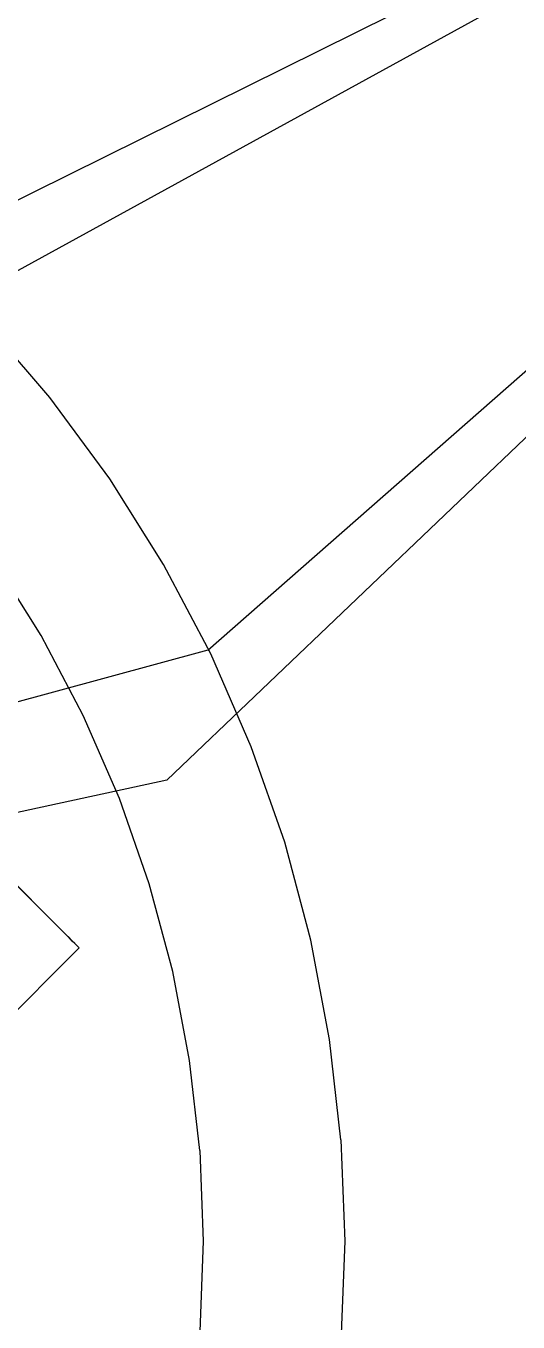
# Model space of a CAD drawing. Header units: millimetres. Extents: x -180 to 1414, y -663 to 972.
# Drawn here: x 80.2 to 118.5, y -456.3 to -355.7 of the extents above; entities that cross this region are included whole.
import ezdxf

# ---------------------------------------------------------------- set-up
doc = ezdxf.new("R2010")
doc.units = ezdxf.units.MM
doc.layers.add('HEAD_FRONT', color=8, linetype='Continuous')

msp = doc.modelspace()

# ---------------------------------------------------------------- linework, layer by layer
at = {"layer": 'HEAD_FRONT'}
for p, q in [((133.32, -342.61), (64.79, -376.56)), ((134.63, -344.5), (75.37, -377.01)), ((94.36, -404.14), (145.19, -359.57)), ((91.18, -414.24), (146.51, -361.45)), ((82.09, -384.53), (76.97, -378.58)), ((82.09, -384.53), (76.97, -378.58)), ((86.76, -390.85), (82.09, -384.53)), ((86.76, -390.85), (82.09, -384.53)), ((90.93, -397.5), (86.76, -390.85)), ((90.93, -397.5), (86.76, -390.85)), ((81.41, -403), (77.67, -397.05)), ((81.41, -403), (77.67, -397.05)), ((94.6, -404.44), (90.93, -397.5)), ((94.6, -404.44), (90.93, -397.5)), ((84.69, -409.21), (81.41, -403)), ((84.69, -409.21), (81.41, -403)), ((94.36, -404.14), (78.58, -408.45)), ((97.74, -411.64), (94.6, -404.44)), ((97.74, -411.64), (94.6, -404.44)), ((87.5, -415.66), (84.69, -409.21)), ((87.5, -415.66), (84.69, -409.21)), ((69.17, -412.04), (83.34, -426.21)), ((100.34, -419.05), (97.74, -411.64)), ((100.34, -419.05), (97.74, -411.64)), ((91.18, -414.24), (64.46, -420.02)), ((89.82, -422.29), (87.5, -415.66)), ((89.82, -422.29), (87.5, -415.66)), ((80.49, -423.37), (76.02, -418.9)), ((102.37, -426.64), (100.34, -419.05)), ((102.37, -426.64), (100.34, -419.05)), ((91.64, -429.08), (89.82, -422.29)), ((91.64, -429.08), (89.82, -422.29)), ((80.49, -423.37), (79.98, -422.85)), ((81.89, -424.77), (80.49, -423.37)), ((80.98, -423.86), (80.49, -423.37)), ((81.45, -424.33), (80.98, -423.86)), ((81.89, -424.77), (81.45, -424.33)), ((82.31, -425.18), (81.89, -424.77)), ((82.68, -425.56), (82.31, -425.18)), ((83.03, -425.9), (82.68, -425.56)), ((83.34, -426.21), (83.03, -425.9)), ((84.29, -427.17), (83.34, -426.21)), ((83.61, -426.48), (83.34, -426.21)), ((83.34, -426.21), (83.84, -426.72)), ((83.84, -426.72), (83.61, -426.48)), ((34.81, -476.82), (84.38, -427.25)), ((84.04, -426.91), (83.84, -426.72)), ((84.19, -427.06), (84.04, -426.91)), ((84.29, -427.17), (84.19, -427.06)), ((84.36, -427.23), (84.29, -427.17)), ((84.36, -427.23), (84.38, -427.25)), ((103.83, -434.35), (102.37, -426.64)), ((103.83, -434.35), (102.37, -426.64)), ((92.95, -435.99), (91.64, -429.08)), ((92.95, -435.99), (91.64, -429.08)), ((104.71, -442.15), (103.83, -434.35)), ((104.71, -442.15), (103.83, -434.35)), ((93.74, -442.98), (92.95, -435.99)), ((93.74, -442.98), (92.95, -435.99)), ((104.71, -442.15), (105, -450)), ((104.71, -442.15), (105, -450)), ((93.74, -442.98), (94, -450)), ((93.74, -442.98), (94, -450)), ((94, -450), (93.74, -457.02)), ((94, -450), (93.74, -457.02)), ((105, -450), (104.71, -457.85)), ((105, -450), (104.71, -457.85))]:
    msp.add_line(p, q, dxfattribs=at)

doc.saveas('drawing.dxf')
